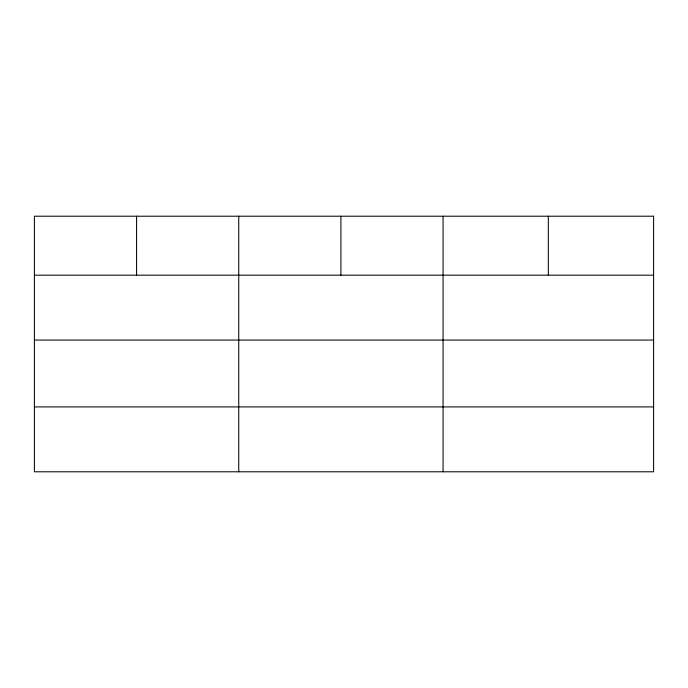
<?xml version="1.0" encoding="UTF-8"?>
<svg xmlns="http://www.w3.org/2000/svg" width="688" height="688" viewBox="0 0 688 688"><rect width="100%" height="100%" fill="white"/><g stroke="black" fill="none" stroke-linecap="round" stroke-linejoin="round"><path stroke-width="1.03" d="M34.4 275.174L653.6 275.174M34.4 340.061L653.6 340.061M34.4 406.909L653.6 406.909M548.336 216.213L548.336 275.174M443.072 216.213L443.072 471.787M340.904 216.213L340.904 275.174M238.736 216.213L238.736 471.787M136.568 216.213L136.568 275.174M653.6 216.213L34.4 216.213L34.4 471.787L653.6 471.787L653.6 216.213"/></g></svg>
